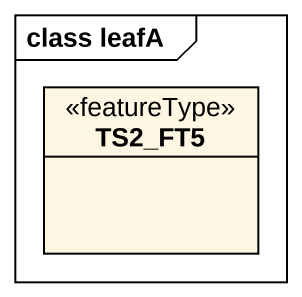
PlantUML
@startuml
mainframe class leafA
hide circle
hide empty members
class TS2_FT5 <<featureType>>
@enduml
